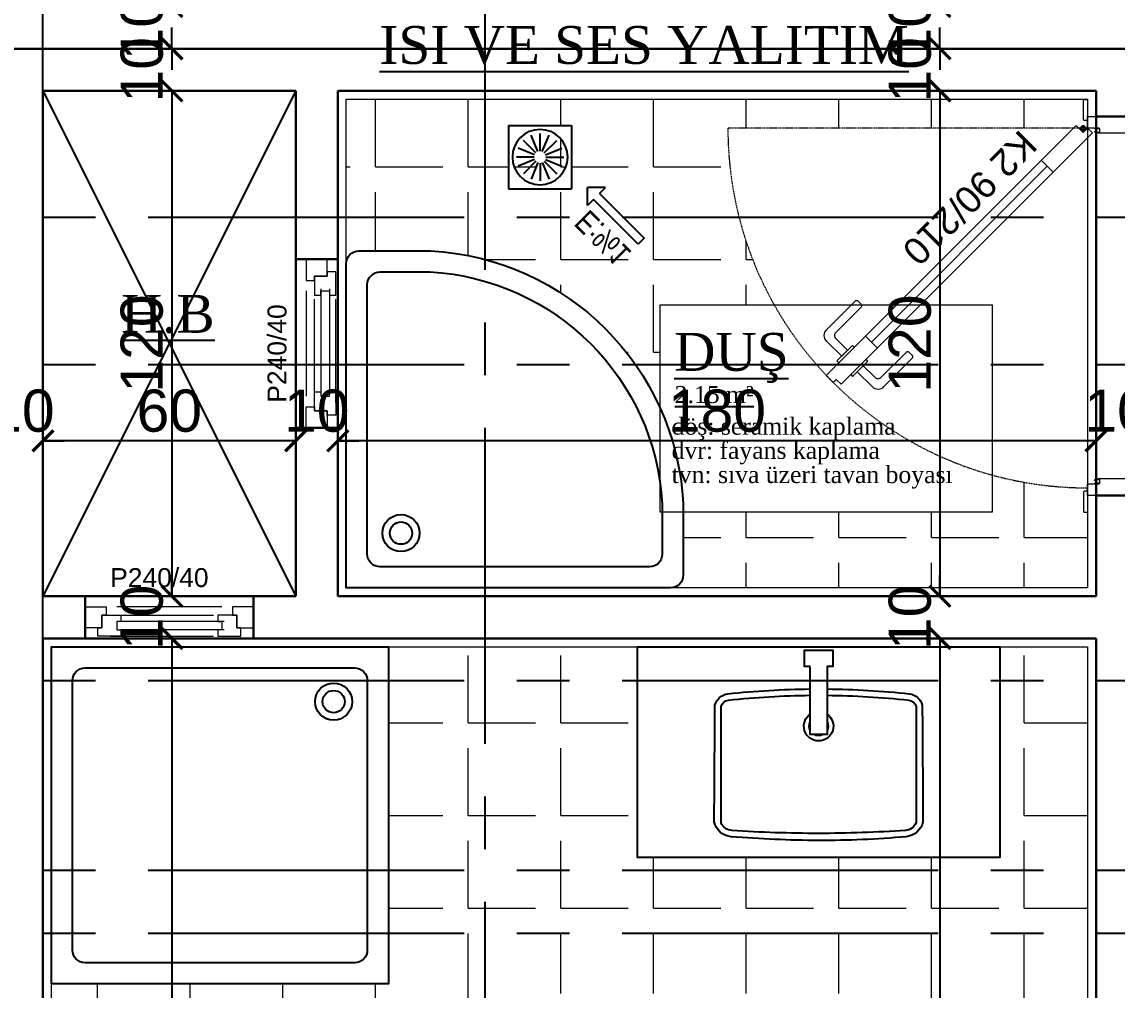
# Model space of a CAD drawing. Header units: millimetres. Extents: x 2778 to 13672, y 1832 to 5175.
# Drawn here: x 12426.2 to 12686.2, y 3431.7 to 3661.6 of the extents above; entities that cross this region are included whole.
import ezdxf

# ---------------------------------------------------------------- set-up
doc = ezdxf.new("R2010")
doc.units = ezdxf.units.MM
for name, pattern in [('CENTER2', [112.5, 75, -12.5, 12.5, -12.5]), ('DASHDOT2', [12.7, 6.35, -3.175, 0, -3.175]), ('DOTX2', [0.5, 0, -0.5])]:
    doc.linetypes.add(name, pattern=pattern)
doc.layers.add('7-DCR-FRN', color=8, linetype='Continuous')
doc.layers.add('Yazi', color=7, linetype='Continuous')
for name, color, linetype, lineweight in [('aks', 251, 'DASHDOT2', 35), ('duvar', 232, 'Continuous', 30), ('ince', 37, 'Continuous', 0), ('iz', 1, 'DOTX2', 20), ('kapı', 3, 'Continuous', 18), ('Kiris', 7, 'Continuous', 30), ('pencere', 4, 'Continuous', 18), ('sıva iç', 21, 'Continuous', 0), ('tefriş', 252, 'Continuous', 5), ('yazı', 11, 'Continuous', 20), ('z - tarama', 251, 'Continuous', 18), ('ölçü dış', 192, 'Continuous', 20), ('ÖLÇÜ İÇ', 7, 'Continuous', 9)]:
    doc.layers.add(name, color=color, linetype=linetype, lineweight=lineweight)
doc.styles.get("Standard").update_dxf_attribs({"font": 'arial.ttf'})
doc.styles.add('swis', font='swissc.ttf', dxfattribs={"height": 10})
doc.styles.add('Times roman', font='times.ttf')
doc.dimstyles.new('zulay iç ölçü', dxfattribs={"dimtxt": 10, "dimasz": 5, "dimexe": 0.18, "dimexo": 0, "dimgap": 2, "dimtad": 3, "dimdec": 0, "dimzin": 0, "dimdsep": 46, "dimtxsty": 'Standard', "dimblk": 'ARCHTICK', "dimcen": 0.09, "dimse1": 1, "dimse2": 1, "dimadec": 0, "dimazin": 0, "dimtfac": 1, "dimtdec": 0, "dimtix": 1, "dimtofl": 0, "dimtmove": 0, "dimatfit": 3, "dimldrblk": 'ARCHTICK', "dimfxl": 1, "dimtolj": 1, "dimtzin": 0, "dimarcsym": 0})
pattern_1 = [(0, (-1051519.92, 409725.164), (0, 22), [16, -6]), (90, (-1051519.92, 409725.164), (-22, 1e-15), [16, -6])]

# ---------------------------------------------------------------- blocks, each defined once
blk = doc.blocks.new('sadsfsfsf')
at = {"layer": 'ince'}
for p, q in [((0.7, 0), (-0.7, 0)), ((0, 0.7), (0, -0.7))]:
    blk.add_line(p, q, dxfattribs=at)
for radius in [0.6, 0.45]:
    blk.add_circle((0, 0), radius, dxfattribs=at)
blk = doc.blocks.new('eddeded')
at = {"layer": 'duvar'}
for p, q in [((-48.21, 54.38), (-38.21, 54.38)), ((-48.21, -35.62), (-38.21, -35.62))]:
    blk.add_line(p, q, dxfattribs=at)
at = {"layer": 'ince'}
blk.add_line((-26.6, -23.78), (15.13, 17.96), dxfattribs=at)
for points in [[(-50.21, 53.38), (-50.96, 53.38, -0.414214), (-51.21, 53.63), (-51.21, 58.13, -0.414214), (-50.96, 58.38), (-50.21, 58.38)], [(-36.21, 53.38), (-35.46, 53.38, 0.414214), (-35.21, 53.63), (-35.21, 58.13, 0.414214), (-35.46, 58.38), (-36.21, 58.38)], [(-50.21, -34.62), (-50.96, -34.62, 0.414214), (-51.21, -34.87), (-51.21, -39.37, 0.414214), (-50.96, -39.62), (-50.21, -39.62)], [(-36.21, -34.62), (-35.46, -34.62, -0.414214), (-35.21, -34.87), (-35.21, -39.37, -0.414214), (-35.46, -39.62), (-36.21, -39.62)]]:
    blk.add_lwpolyline(points, format="xyb", dxfattribs=at)
for points in [[(-39.11, 51.33), (-39.11, 50.38), (-37.81, 50.68), (-37.81, 50.81, -0.112206), (-37.91, 50.76), (-38.72, 50.57, -0.482314), (-39.02, 50.82), (-39.02, 51.24, -0.414214), (-38.77, 51.49), (-37.97, 51.49, -0.170049), (-37.81, 51.43), (-37.81, 51.58), (-38.86, 51.58, 0.414214)], [(17.08, 23.59), (18.49, 25), (14.96, 28.54, 0.414214), (12.13, 28.54), (5.41, 21.82, 0.414214), (5.41, 21.11), (6.12, 20.4, 0.414214), (6.83, 20.4), (12.84, 26.41, -0.414214), (14.25, 26.41)], [(20.76, 19.91), (22.17, 21.32), (25.71, 17.79, -0.414214), (25.71, 14.96), (18.99, 8.24, -0.414214), (18.28, 8.24), (17.58, 8.95, -0.414214), (17.58, 9.66), (23.59, 15.67, 0.414214), (23.59, 17.08)], [(-39.11, -31.62), (-39.11, -32.57, 0.414214), (-38.86, -32.82), (-37.81, -32.82), (-37.81, -32.67, -0.170049), (-37.97, -32.73), (-38.77, -32.73, -0.414214), (-39.02, -32.48), (-39.02, -32.06, -0.482314), (-38.72, -31.81), (-37.91, -32, -0.112206), (-37.81, -32.05), (-37.81, -31.92)]]:
    blk.add_lwpolyline(points, format="xyb", close=True, dxfattribs=at)
for points in [[(20.04, 25.7), (19.62, 26.12), (15.96, 22.47), (16.38, 22.04)], [(22.87, 22.87), (23.29, 22.44), (19.64, 18.79), (19.21, 19.21)]]:
    blk.add_lwpolyline(points, dxfattribs=at)
at = {"layer": 'iz', "ltscale": 0.1}
for p, q in [((-48.21, -35.62), (-48.21, 54.38)), ((-38.21, -35.62), (-38.21, 54.38)), ((-36.21, -32.82), (49.19, -32.82))]:
    blk.add_line(p, q, dxfattribs=at)
blk.add_arc((-36.22, -32.83), 85.41, 0.0042, 89.9958, dxfattribs=at)
at = {"layer": 'kapı'}
for p, q in [((13.72, 19.37), (16.54, 16.54)), ((-28.02, -22.36), (-25.19, -25.19))]:
    blk.add_line(p, q, dxfattribs=at)
for points in [[(-36.21, 54.38), (-36.21, 51.58), (-38.86, 51.58, 0.414214), (-39.11, 51.33), (-39.11, 50.38), (-50.21, 50.38), (-50.21, 54.38)], [(-50.21, -35.62), (-50.21, -31.62), (-39.11, -31.62), (-39.11, -32.57, 0.414214), (-38.86, -32.82), (-36.21, -32.82), (-36.21, -35.62), (-36.21, -35.62)]]:
    blk.add_lwpolyline(points, format="xyb", dxfattribs=at)
blk.add_lwpolyline([(-36.21, -32.82), (-35.15, -31.76), (-33.46, -33.46), (25.87, 25.87), (24.17, 27.57), (23.47, 26.86), (22.33, 27.99), (-37.35, -31.69), (-36.21, -32.82)], dxfattribs=at)
at = {"layer": 'sıva iç'}
for p, q in [((-48.21, 54.38), (-50.21, 54.38)), ((-38.21, 54.38), (-36.21, 54.38)), ((-48.21, -35.62), (-50.21, -35.62)), ((-36.21, -35.62), (-38.21, -35.62))]:
    blk.add_line(p, q, dxfattribs=at)
at = {"layer": 'ölçü dış'}
blk.add_line((-38.21, -35.62), (-48.21, -35.62), dxfattribs=at)
at = {"layer": 'ince', "rotation": 90}
blk.add_blockref('sadsfsfsf', (-35.15, -32.82), dxfattribs=at)
at = {"layer": 'yazı'}
blk.add_text('K2 90/210', height=6.328, rotation=45, dxfattribs=at).set_placement((-20.24, -32.71))
blk = doc.blocks.new('*U39')
at = {"layer": '7-DCR-FRN'}
for points in [[(0, 3), (0, 80), (77, 80, -0.414214), (80, 77), (80, 60, -0.383838), (20, 0), (3, 0, -0.414214)], [(0, 3), (0, 80), (77, 80, -0.414214), (80, 77), (80, 60, -0.383838), (20, 0), (3, 0, -0.414214)], [(5, 8), (5, 72, -0.414214), (8, 75), (72, 75, -0.414214), (75, 72), (75, 60.13, -0.382578), (19.87, 5), (8, 5, -0.414214)]]:
    blk.add_lwpolyline(points, format="xyb", close=True, dxfattribs=at)
for radius in [4.4, 2.65]:
    blk.add_circle((13, 67), radius, dxfattribs=at)
blk = doc.blocks.new('eğim çizgisi')
at = {"layer": 'Yazi'}
for p, q in [((1343.11, 4120.2), (1332.51, 4109.59)), ((1333.92, 4108.18), (1344.53, 4118.78)), ((1344.53, 4118.78), (1343.11, 4120.2)), ((1331.09, 4111.01), (1331.09, 4106.76)), ((1332.51, 4109.59), (1331.09, 4111.01)), ((1333.92, 4108.18), (1335.34, 4106.76)), ((1312.34, 4092.04), (1312.34, 4107.04)), ((1312.34, 4107.04), (1327.34, 4107.04)), ((1327.34, 4092.04), (1327.34, 4107.04)), ((1335.34, 4106.76), (1331.09, 4106.76)), ((1318.85, 4100.54), (1315.87, 4103.52)), ((1319.31, 4100.84), (1317.69, 4104.74)), ((1319.84, 4100.95), (1319.84, 4105.17)), ((1320.38, 4100.84), (1322, 4104.74)), ((1320.84, 4100.54), (1323.82, 4103.52)), ((1318.54, 4100.08), (1314.65, 4101.7)), ((1321.14, 4100.08), (1325.04, 4101.7)), ((1318.44, 4099.54), (1314.22, 4099.54)), ((1318.54, 4099.01), (1314.65, 4097.39)), ((1318.85, 4098.55), (1315.87, 4095.57)), ((1319.31, 4098.24), (1317.69, 4094.35)), ((1319.84, 4098.14), (1319.84, 4093.92)), ((1320.38, 4098.24), (1322, 4094.35)), ((1320.84, 4098.55), (1323.82, 4095.57)), ((1321.14, 4099.01), (1325.04, 4097.39)), ((1321.25, 4099.54), (1325.47, 4099.54)), ((1312.34, 4092.04), (1327.34, 4092.04))]:
    blk.add_line(p, q, dxfattribs=at)
blk.add_circle((1319.84, 4099.54), 6.56, dxfattribs=at)
at = {"layer": 'Yazi', "style": 'swis'}
blk.add_text('E:%%%1', height=5.335, rotation=45, dxfattribs=at).set_placement((1331.42, 4111.73))
blk = doc.blocks.new('HJHJJKJK')
at = {"layer": 'duvar'}
for p, q in [((755300.98, -267417.82), (755300.98, -267427.82)), ((755340.98, -267417.82), (755340.98, -267427.82))]:
    blk.add_line(p, q, dxfattribs=at)
at = {"layer": 'ince'}
for p, q in [((755333.48, -267420.32), (755308.48, -267420.32)), ((755306.98, -267422.32), (755331.48, -267422.32)), ((755306.98, -267427.32), (755331.48, -267427.32))]:
    blk.add_line(p, q, dxfattribs=at)
for points in [[(755333.98, -267423.82), (755309.48, -267423.82)], [(755333.98, -267425.82), (755309.48, -267425.82)]]:
    blk.add_lwpolyline(points, dxfattribs=at)
at = {"layer": 'iz'}
for p, q in [((755300.98, -267417.82), (755340.98, -267417.82)), ((755340.98, -267427.82), (755300.98, -267427.82))]:
    blk.add_line(p, q, dxfattribs=at)
at = {"layer": 'pencere'}
for points in [[(755300.98, -267420.32), (755305.98, -267420.32), (755305.98, -267422.32), (755304.98, -267422.32), (755304.98, -267425.32), (755300.98, -267425.32)], [(755340.98, -267420.32), (755335.98, -267420.32), (755335.98, -267422.32), (755336.98, -267422.32), (755336.98, -267425.32), (755340.98, -267425.32)]]:
    blk.add_lwpolyline(points, dxfattribs=at)
for points in [[(755303.98, -267425.32), (755304.98, -267425.32), (755304.98, -267422.32), (755309.48, -267422.32), (755309.48, -267423.82), (755308.48, -267423.82), (755308.48, -267425.82), (755309.48, -267425.82), (755309.48, -267427.32), (755303.98, -267427.32)], [(755337.98, -267425.32), (755336.98, -267425.32), (755336.98, -267422.32), (755332.48, -267422.32), (755332.48, -267423.82), (755333.48, -267423.82), (755333.48, -267425.82), (755332.48, -267425.82), (755332.48, -267427.32), (755337.98, -267427.32)]]:
    blk.add_lwpolyline(points, close=True, dxfattribs=at)
at = {"layer": 'yazı'}
blk.add_text('P240/40', height=4.491, dxfattribs=at).set_placement((755306.93, -267415.63))
blk = doc.blocks.new('*U317')
at = {"layer": '7-DCR-FRN'}
for points in [[(-32.5, -25), (32.5, -25), (48.5, -25), (48.5, 25), (32.5, 25), (-32.5, 25), (-37.5, 25), (-37.5, -25)], [(7.5, 20.33), (8.86, 20.33), (8.86, 24.19), (7.5, 24.19), (3.5, 24.19), (2.14, 24.19), (2.14, 20.33), (3.5, 20.33), (3.5, 4.19), (7.5, 4.19)]]:
    blk.add_lwpolyline(points, close=True, dxfattribs=at)
for points in [[(3.5, 15, 0.024321), (-16.06, 13.85, 0.320193), (-19.1, 11.15, 0.000772), (-19.28, -16.53, 0.334549), (-15.19, -20.08)], [(3.5, 13.5, 0.024302), (-15.9, 12.36, 0.320193), (-17.63, 10.82, 0.000005), (-17.63, -16.78)], [(-15.17, -18.58, 0.017241), (5.5, -19.29, 0.01717), (26.09, -18.59, 0.280439), (28.63, -16.78, -0.000001), (28.63, 10.82, 0.320193), (26.9, 12.36, 0.024302), (7.5, 13.5)], [(26.28, -20.08, 0.32911), (30.28, -16.53, 0.000772), (30.1, 11.15, 0.320193), (27.06, 13.85, 0.024321), (7.5, 15)], [(3.5, 9.04, 0.734238), (5.5, 2.67, 0.734238), (7.5, 9.04)], [(3.49, 7.18, 0.24035), (3.5, 5.14, 0.24035)], [(7.5, 5.14, 0.24035), (7.51, 7.18)], [(4.42, 4.19, 0.125276), (5.5, 3.92, 0.125276), (6.58, 4.19, 0.125276)], [(-15.28, -20.08, 0.022071), (5.5, -20.99, 0.01725), (26.28, -20.08, -0.004899), (26.19, -20.08)]]:
    blk.add_lwpolyline(points, format="xyb", dxfattribs=at)
blk.add_arc((-14.88, -15.59), 3, 203.4085, 266.0639, dxfattribs=at)
blk = doc.blocks.new('*U34')
at = {"layer": '7-DCR-FRN'}
blk.add_lwpolyline([(80, 0), (0, 0), (0, 80), (80, 80)], close=True, dxfattribs=at)
blk.add_lwpolyline([(80, 0), (0, 0), (0, 80), (80, 80)], close=True, dxfattribs=at)
blk.add_lwpolyline([(72, 5), (8, 5, -0.414214), (5, 8), (5, 72, -0.414214), (8, 75), (72, 75, -0.414214), (75, 72), (75, 8, -0.414214)], format="xyb", close=True, dxfattribs=at)
for radius in [4.4, 2.65]:
    blk.add_circle((13, 67), radius, dxfattribs=at)
blk = doc.blocks.new('_ArchTick')
at = {"color": 0, "linetype": 'ByBlock', "const_width": 0.15}
blk.add_lwpolyline([(-0.5, -0.5), (0.5, 0.5)], dxfattribs=at)
blk = doc.blocks.new('*D3049')
at = {"layer": 'Defpoints', "color": 0, "transparency": 16777216}
for p in [(12462.39, 3655.23), (12461.78, 3645.23), (12462.39, 3645.23)]:
    blk.add_point(p, dxfattribs=at)
at = {"layer": 'ÖLÇÜ İÇ', "color": 0, "lineweight": -2, "transparency": 16777216}
for p, q in [((12461.78, 3655.23), (12461.78, 3660.23)), ((12461.78, 3645.23), (12461.78, 3640.23))]:
    blk.add_line(p, q, dxfattribs=at)
at = {"layer": 'ÖLÇÜ İÇ', "color": 0, "lineweight": -2, "transparency": 16777216, "xscale": 5, "yscale": 5, "zscale": 5}
for p, rotation in [((12461.78, 3655.23), 270), ((12461.78, 3645.23), 90)]:
    blk.add_blockref('_ArchTick', p, dxfattribs=dict(at, rotation=rotation))
at = {"layer": 'ÖLÇÜ İÇ', "color": 0, "transparency": 16777216, "insert": (12454.67, 3650.23), "char_height": 10, "attachment_point": 5, "rotation": 90}
blk.add_mtext('\\A1;10', dxfattribs=at)
blk = doc.blocks.new('*D3050')
at = {"layer": 'Defpoints', "color": 0, "transparency": 16777216}
for p in [(12462.39, 3645.23), (12461.78, 3525.23), (12461.78, 3525.23)]:
    blk.add_point(p, dxfattribs=at)
at = {"layer": 'ÖLÇÜ İÇ', "color": 0, "lineweight": -2, "transparency": 16777216}
blk.add_line((12461.78, 3645.23), (12461.78, 3525.23), dxfattribs=at)
at = {"layer": 'ÖLÇÜ İÇ', "color": 0, "lineweight": -2, "transparency": 16777216, "xscale": 5, "yscale": 5, "zscale": 5}
for p, rotation in [((12461.78, 3645.23), 90), ((12461.78, 3525.23), 270)]:
    blk.add_blockref('_ArchTick', p, dxfattribs=dict(at, rotation=rotation))
at = {"layer": 'ÖLÇÜ İÇ', "color": 0, "transparency": 16777216, "insert": (12454.67, 3585.23), "char_height": 10, "attachment_point": 5, "rotation": 90}
blk.add_mtext('\\A1;120', dxfattribs=at)
blk = doc.blocks.new('*D3051')
at = {"layer": 'Defpoints', "color": 0, "transparency": 16777216}
for p in [(12461.78, 3525.23), (12461.78, 3515.23), (12461.78, 3515.23)]:
    blk.add_point(p, dxfattribs=at)
at = {"layer": 'ÖLÇÜ İÇ', "color": 0, "lineweight": -2, "transparency": 16777216}
for p, q in [((12461.78, 3525.23), (12461.78, 3530.23)), ((12461.78, 3515.23), (12461.78, 3510.23))]:
    blk.add_line(p, q, dxfattribs=at)
at = {"layer": 'ÖLÇÜ İÇ', "color": 0, "lineweight": -2, "transparency": 16777216, "xscale": 5, "yscale": 5, "zscale": 5}
for p, rotation in [((12461.78, 3525.23), 270), ((12461.78, 3515.23), 90)]:
    blk.add_blockref('_ArchTick', p, dxfattribs=dict(at, rotation=rotation))
at = {"layer": 'ÖLÇÜ İÇ', "color": 0, "transparency": 16777216, "insert": (12454.67, 3520.23), "char_height": 10, "attachment_point": 5, "rotation": 90}
blk.add_mtext('\\A1;10', dxfattribs=at)
blk = doc.blocks.new('*D3052')
at = {"layer": 'Defpoints', "color": 0, "transparency": 16777216}
for p in [(12461.78, 3515.23), (12461.78, 3320.23), (12461.78, 3320.23)]:
    blk.add_point(p, dxfattribs=at)
at = {"layer": 'ÖLÇÜ İÇ', "color": 0, "lineweight": -2, "transparency": 16777216}
blk.add_line((12461.78, 3515.23), (12461.78, 3320.23), dxfattribs=at)
at = {"layer": 'ÖLÇÜ İÇ', "color": 0, "lineweight": -2, "transparency": 16777216, "xscale": 5, "yscale": 5, "zscale": 5}
for p, rotation in [((12461.78, 3515.23), 90), ((12461.78, 3320.23), 270)]:
    blk.add_blockref('_ArchTick', p, dxfattribs=dict(at, rotation=rotation))
at = {"layer": 'ÖLÇÜ İÇ', "color": 0, "transparency": 16777216, "insert": (12454.67, 3417.73), "char_height": 10, "attachment_point": 5, "rotation": 90}
blk.add_mtext('\\A1;195', dxfattribs=at)
blk = doc.blocks.new('*D3060')
at = {"layer": 'Defpoints', "color": 0, "transparency": 16777216}
for p in [(12643.67, 3655.23), (12643.67, 3645.23), (12644.12, 3645.23)]:
    blk.add_point(p, dxfattribs=at)
at = {"layer": 'ÖLÇÜ İÇ', "color": 0, "lineweight": -2, "transparency": 16777216}
for p, q in [((12644.12, 3655.23), (12644.12, 3660.23)), ((12644.12, 3645.23), (12644.12, 3640.23))]:
    blk.add_line(p, q, dxfattribs=at)
at = {"layer": 'ÖLÇÜ İÇ', "color": 0, "lineweight": -2, "transparency": 16777216, "xscale": 5, "yscale": 5, "zscale": 5}
for p, rotation in [((12644.12, 3655.23), 270), ((12644.12, 3645.23), 90)]:
    blk.add_blockref('_ArchTick', p, dxfattribs=dict(at, rotation=rotation))
at = {"layer": 'ÖLÇÜ İÇ', "color": 0, "transparency": 16777216, "insert": (12637.01, 3650.23), "char_height": 10, "attachment_point": 5, "rotation": 90}
blk.add_mtext('\\A1;10', dxfattribs=at)
blk = doc.blocks.new('*D3061')
at = {"layer": 'Defpoints', "color": 0, "transparency": 16777216}
for p in [(12643.67, 3645.23), (12644.12, 3525.23), (12644.12, 3525.23)]:
    blk.add_point(p, dxfattribs=at)
at = {"layer": 'ÖLÇÜ İÇ', "color": 0, "lineweight": -2, "transparency": 16777216}
blk.add_line((12644.12, 3645.23), (12644.12, 3525.23), dxfattribs=at)
at = {"layer": 'ÖLÇÜ İÇ', "color": 0, "lineweight": -2, "transparency": 16777216, "xscale": 5, "yscale": 5, "zscale": 5}
for p, rotation in [((12644.12, 3645.23), 90), ((12644.12, 3525.23), 270)]:
    blk.add_blockref('_ArchTick', p, dxfattribs=dict(at, rotation=rotation))
at = {"layer": 'ÖLÇÜ İÇ', "color": 0, "transparency": 16777216, "insert": (12637.01, 3585.23), "char_height": 10, "attachment_point": 5, "rotation": 90}
blk.add_mtext('\\A1;120', dxfattribs=at)
blk = doc.blocks.new('*D3062')
at = {"layer": 'Defpoints', "color": 0, "transparency": 16777216}
for p in [(12644.12, 3525.23), (12644.12, 3515.23), (12644.12, 3515.23)]:
    blk.add_point(p, dxfattribs=at)
at = {"layer": 'ÖLÇÜ İÇ', "color": 0, "lineweight": -2, "transparency": 16777216}
for p, q in [((12644.12, 3525.23), (12644.12, 3530.23)), ((12644.12, 3515.23), (12644.12, 3510.23))]:
    blk.add_line(p, q, dxfattribs=at)
at = {"layer": 'ÖLÇÜ İÇ', "color": 0, "lineweight": -2, "transparency": 16777216, "xscale": 5, "yscale": 5, "zscale": 5}
for p, rotation in [((12644.12, 3525.23), 270), ((12644.12, 3515.23), 90)]:
    blk.add_blockref('_ArchTick', p, dxfattribs=dict(at, rotation=rotation))
at = {"layer": 'ÖLÇÜ İÇ', "color": 0, "transparency": 16777216, "insert": (12637.01, 3520.23), "char_height": 10, "attachment_point": 5, "rotation": 90}
blk.add_mtext('\\A1;10', dxfattribs=at)
blk = doc.blocks.new('*D3063')
at = {"layer": 'Defpoints', "color": 0, "transparency": 16777216}
for p in [(12644.12, 3515.23), (12644.12, 3305.23), (12644.12, 3305.23)]:
    blk.add_point(p, dxfattribs=at)
at = {"layer": 'ÖLÇÜ İÇ', "color": 0, "lineweight": -2, "transparency": 16777216}
blk.add_line((12644.12, 3515.23), (12644.12, 3305.23), dxfattribs=at)
at = {"layer": 'ÖLÇÜ İÇ', "color": 0, "lineweight": -2, "transparency": 16777216, "xscale": 5, "yscale": 5, "zscale": 5}
for p, rotation in [((12644.12, 3515.23), 90), ((12644.12, 3305.23), 270)]:
    blk.add_blockref('_ArchTick', p, dxfattribs=dict(at, rotation=rotation))
at = {"layer": 'ÖLÇÜ İÇ', "color": 0, "transparency": 16777216, "insert": (12637.01, 3410.23), "char_height": 10, "attachment_point": 5, "rotation": 90}
blk.add_mtext('\\A1;210', dxfattribs=at)
blk = doc.blocks.new('*D3098')
at = {"layer": 'Defpoints', "color": 0, "transparency": 16777216}
for p in [(12681.17, 3562.14), (12681.17, 3562.14), (12691.17, 3562.14)]:
    blk.add_point(p, dxfattribs=at)
at = {"layer": 'ÖLÇÜ İÇ', "color": 0, "lineweight": -2, "transparency": 16777216}
for p, q in [((12681.17, 3562.14), (12676.17, 3562.14)), ((12691.17, 3562.14), (12696.17, 3562.14))]:
    blk.add_line(p, q, dxfattribs=at)
at = {"layer": 'ÖLÇÜ İÇ', "color": 0, "lineweight": -2, "transparency": 16777216, "xscale": 5, "yscale": 5, "zscale": 5}
blk.add_blockref('_ArchTick', (12681.17, 3562.14), dxfattribs=at)
at = {"layer": 'ÖLÇÜ İÇ', "color": 0, "lineweight": -2, "transparency": 16777216, "xscale": 5, "yscale": 5, "zscale": 5, "rotation": 180}
blk.add_blockref('_ArchTick', (12691.17, 3562.14), dxfattribs=at)
at = {"layer": 'ÖLÇÜ İÇ', "color": 0, "transparency": 16777216, "insert": (12686.17, 3569.24), "char_height": 10, "attachment_point": 5}
blk.add_mtext('\\A1;10', dxfattribs=at)
blk = doc.blocks.new('*D3099')
at = {"layer": 'Defpoints', "color": 0, "transparency": 16777216}
for p in [(12501.17, 3562.14), (12501.17, 3562.14), (12681.17, 3562.14)]:
    blk.add_point(p, dxfattribs=at)
at = {"layer": 'ÖLÇÜ İÇ', "color": 0, "lineweight": -2, "transparency": 16777216}
blk.add_line((12681.17, 3562.14), (12501.17, 3562.14), dxfattribs=at)
at = {"layer": 'ÖLÇÜ İÇ', "color": 0, "lineweight": -2, "transparency": 16777216, "xscale": 5, "yscale": 5, "zscale": 5, "rotation": 180}
blk.add_blockref('_ArchTick', (12501.17, 3562.14), dxfattribs=at)
at = {"layer": 'ÖLÇÜ İÇ', "color": 0, "lineweight": -2, "transparency": 16777216, "xscale": 5, "yscale": 5, "zscale": 5}
blk.add_blockref('_ArchTick', (12681.17, 3562.14), dxfattribs=at)
at = {"layer": 'ÖLÇÜ İÇ', "color": 0, "transparency": 16777216, "insert": (12591.17, 3569.24), "char_height": 10, "attachment_point": 5}
blk.add_mtext('\\A1;180', dxfattribs=at)
blk = doc.blocks.new('*D3100')
at = {"layer": 'Defpoints', "color": 0, "transparency": 16777216}
for p in [(12491.17, 3562.14), (12491.17, 3562.14), (12501.17, 3562.14)]:
    blk.add_point(p, dxfattribs=at)
at = {"layer": 'ÖLÇÜ İÇ', "color": 0, "lineweight": -2, "transparency": 16777216}
for p, q in [((12491.17, 3562.14), (12486.17, 3562.14)), ((12501.17, 3562.14), (12506.17, 3562.14))]:
    blk.add_line(p, q, dxfattribs=at)
at = {"layer": 'ÖLÇÜ İÇ', "color": 0, "lineweight": -2, "transparency": 16777216, "xscale": 5, "yscale": 5, "zscale": 5}
blk.add_blockref('_ArchTick', (12491.17, 3562.14), dxfattribs=at)
at = {"layer": 'ÖLÇÜ İÇ', "color": 0, "lineweight": -2, "transparency": 16777216, "xscale": 5, "yscale": 5, "zscale": 5, "rotation": 180}
blk.add_blockref('_ArchTick', (12501.17, 3562.14), dxfattribs=at)
at = {"layer": 'ÖLÇÜ İÇ', "color": 0, "transparency": 16777216, "insert": (12496.17, 3569.24), "char_height": 10, "attachment_point": 5}
blk.add_mtext('\\A1;10', dxfattribs=at)
blk = doc.blocks.new('*D3101')
at = {"layer": 'Defpoints', "color": 0, "transparency": 16777216}
for p in [(12431.17, 3562.14), (12431.17, 3562.14), (12491.17, 3562.14)]:
    blk.add_point(p, dxfattribs=at)
at = {"layer": 'ÖLÇÜ İÇ', "color": 0, "lineweight": -2, "transparency": 16777216}
blk.add_line((12491.17, 3562.14), (12431.17, 3562.14), dxfattribs=at)
at = {"layer": 'ÖLÇÜ İÇ', "color": 0, "lineweight": -2, "transparency": 16777216, "xscale": 5, "yscale": 5, "zscale": 5, "rotation": 180}
blk.add_blockref('_ArchTick', (12431.17, 3562.14), dxfattribs=at)
at = {"layer": 'ÖLÇÜ İÇ', "color": 0, "lineweight": -2, "transparency": 16777216, "xscale": 5, "yscale": 5, "zscale": 5}
blk.add_blockref('_ArchTick', (12491.17, 3562.14), dxfattribs=at)
at = {"layer": 'ÖLÇÜ İÇ', "color": 0, "transparency": 16777216, "insert": (12461.17, 3569.24), "char_height": 10, "attachment_point": 5}
blk.add_mtext('\\A1;60', dxfattribs=at)
blk = doc.blocks.new('*D3102')
at = {"layer": 'Defpoints', "color": 0, "transparency": 16777216}
for p in [(12421.17, 3562.14), (12421.17, 3562.14), (12431.17, 3562.14)]:
    blk.add_point(p, dxfattribs=at)
at = {"layer": 'ÖLÇÜ İÇ', "color": 0, "lineweight": -2, "transparency": 16777216}
for p, q in [((12421.17, 3562.14), (12416.17, 3562.14)), ((12431.17, 3562.14), (12436.17, 3562.14))]:
    blk.add_line(p, q, dxfattribs=at)
at = {"layer": 'ÖLÇÜ İÇ', "color": 0, "lineweight": -2, "transparency": 16777216, "xscale": 5, "yscale": 5, "zscale": 5}
blk.add_blockref('_ArchTick', (12421.17, 3562.14), dxfattribs=at)
at = {"layer": 'ÖLÇÜ İÇ', "color": 0, "lineweight": -2, "transparency": 16777216, "xscale": 5, "yscale": 5, "zscale": 5, "rotation": 180}
blk.add_blockref('_ArchTick', (12431.17, 3562.14), dxfattribs=at)
at = {"layer": 'ÖLÇÜ İÇ', "color": 0, "transparency": 16777216, "insert": (12426.17, 3569.24), "char_height": 10, "attachment_point": 5}
blk.add_mtext('\\A1;10', dxfattribs=at)
blk = doc.blocks.new('*D3307')
at = {"layer": 'Defpoints', "color": 0, "transparency": 16777216}
for p in [(12461.78, 3665.23), (12462.39, 3665.23), (12462.39, 3655.23)]:
    blk.add_point(p, dxfattribs=at)
at = {"layer": 'ÖLÇÜ İÇ', "color": 0, "lineweight": -2, "transparency": 16777216}
for p, q in [((12461.78, 3665.23), (12461.78, 3670.23)), ((12461.78, 3655.23), (12461.78, 3650.23))]:
    blk.add_line(p, q, dxfattribs=at)
at = {"layer": 'ÖLÇÜ İÇ', "color": 0, "lineweight": -2, "transparency": 16777216, "xscale": 5, "yscale": 5, "zscale": 5}
for p, rotation in [((12461.78, 3665.23), 270), ((12461.78, 3655.23), 90)]:
    blk.add_blockref('_ArchTick', p, dxfattribs=dict(at, rotation=rotation))
at = {"layer": 'ÖLÇÜ İÇ', "color": 0, "transparency": 16777216, "insert": (12454.67, 3660.23), "char_height": 10, "attachment_point": 5, "rotation": 90}
blk.add_mtext('\\A1;10', dxfattribs=at)
blk = doc.blocks.new('*D3318')
at = {"layer": 'Defpoints', "color": 0, "transparency": 16777216}
for p in [(12643.67, 3665.23), (12644.12, 3665.23), (12643.67, 3655.23)]:
    blk.add_point(p, dxfattribs=at)
at = {"layer": 'ÖLÇÜ İÇ', "color": 0, "lineweight": -2, "transparency": 16777216}
for p, q in [((12644.12, 3665.23), (12644.12, 3670.23)), ((12644.12, 3655.23), (12644.12, 3650.23))]:
    blk.add_line(p, q, dxfattribs=at)
at = {"layer": 'ÖLÇÜ İÇ', "color": 0, "lineweight": -2, "transparency": 16777216, "xscale": 5, "yscale": 5, "zscale": 5}
for p, rotation in [((12644.12, 3665.23), 270), ((12644.12, 3655.23), 90)]:
    blk.add_blockref('_ArchTick', p, dxfattribs=dict(at, rotation=rotation))
at = {"layer": 'ÖLÇÜ İÇ', "color": 0, "transparency": 16777216, "insert": (12637.01, 3660.23), "char_height": 10, "attachment_point": 5, "rotation": 90}
blk.add_mtext('\\A1;10', dxfattribs=at)

msp = doc.modelspace()

# ---------------------------------------------------------------- hatches: boundary and pattern name
at = {"layer": 'z - tarama', "true_color": 0xffffff}
h = msp.add_hatch(dxfattribs=at)
h.set_pattern_fill('ANGLE', scale=80, style=0)
h.set_pattern_definition(pattern_1)
h.paths.add_polyline_path([(12861.17, 3205.23), (12969.17, 3205.23), (12969.17, 3196.6), (12968.17, 3196.6), (12968.17, 3191.6), (12969.17, 3191.6), (12969.17, 3077.23), (12946.83, 3077.23), (12946.83, 3078.23), (12941.83, 3078.23), (12941.83, 3077.23), (12938.83, 3077.23), (12861.17, 3077.23)])
h.paths.add_polyline_path([(12861.17, 3250.23), (12969.17, 3250.23), (12969.17, 3205.23), (12861.17, 3205.23)])
h.paths.add_polyline_path([(12861.17, 3293.23), (12864.23, 3293.23), (12864.23, 3292.23), (12869.23, 3292.23), (12869.23, 3293.23), (12872.23, 3293.23), (12957.23, 3293.23), (12957.23, 3292.23), (12962.23, 3292.23), (12962.23, 3293.23), (12969.17, 3293.23), (12969.17, 3289.6), (12968.17, 3289.6), (12968.17, 3284.6), (12969.17, 3284.6), (12969.17, 3281.6), (12969.17, 3250.23), (12861.17, 3250.23)])
h.paths.add_polyline_path([(12536.17, 3293.23), (12573.75, 3293.23), (12573.75, 3292.23), (12578.75, 3292.23), (12578.75, 3293.23), (12581.75, 3293.23), (12666.75, 3293.23), (12666.75, 3292.23), (12671.75, 3292.23), (12671.75, 3293.23), (12861.17, 3293.23), (12861.17, 3250.23), (12536.17, 3250.23)])
h.paths.add_polyline_path([(12536.17, 3250.23), (12861.17, 3250.23), (12861.17, 3205.23), (12536.17, 3205.23)])
h.paths.add_polyline_path([(12536.17, 3205.23), (12861.17, 3205.23), (12861.17, 3075.23), (12846.17, 3075.23), (12846.17, 3165.23), (12536.17, 3165.23)])
h.paths.add_polyline_path([(12849.08, 3078.23), (12853.83, 3078.23), (12853.83, 3077.98, 0.414214), (12853.58, 3078.23), (12848.83, 3078.23), (12848.83, 3077.98, -0.414214)], flags=16)
h.paths.add_polyline_path([(12431.17, 3205.23), (12536.17, 3205.23), (12536.17, 3167.23), (12499.28, 3167.23), (12499.28, 3168.23), (12494.28, 3168.23), (12494.28, 3167.23), (12491.28, 3167.23), (12431.17, 3167.23)])
h.paths.add_polyline_path([(12431.17, 3250.23), (12536.17, 3250.23), (12536.17, 3205.23), (12431.17, 3205.23)])
h.paths.add_polyline_path([(12431.17, 3293.23), (12536.17, 3293.23), (12536.17, 3250.23), (12431.17, 3250.23)])
h.paths.add_polyline_path([(12386.17, 3293.23), (12431.17, 3293.23), (12431.17, 3250.23), (12386.17, 3250.23)])
h.paths.add_polyline_path([(12386.17, 3250.23), (12431.17, 3250.23), (12431.17, 3205.23), (12386.17, 3205.23)])
h.paths.add_polyline_path([(12386.17, 3205.23), (12431.17, 3205.23), (12431.17, 3167.23), (12406.28, 3167.23), (12406.28, 3168.23), (12401.28, 3168.23), (12401.28, 3167.23), (12386.17, 3167.23)])
h.paths.add_polyline_path([(11948.17, 3205.23), (12386.17, 3205.23), (12386.17, 3167.23), (12360.63, 3167.23), (12360.63, 3168.23), (12355.63, 3168.23), (12355.63, 3167.23), (12352.63, 3167.23), (12267.63, 3167.23), (12267.63, 3168.23), (12262.63, 3168.23), (12262.63, 3167.23), (11948.17, 3167.23)])
h.paths.add_polyline_path([(12097.03, 3250.23), (12386.17, 3250.23), (12386.17, 3205.23), (11948.17, 3205.23), (11948.17, 3248.23), (11953.17, 3248.23), (11953.17, 3250.23), (11987.27, 3250.23), (11987.27, 3210.98), (12097.03, 3210.98)])
h.paths.add_polyline_path([(12097.03, 3276.65), (11987.27, 3276.65), (11987.27, 3250.23), (11953.17, 3250.23), (11953.17, 3295.23), (12099.17, 3295.23), (12099.17, 3293.23), (12139.17, 3293.23), (12167.19, 3293.23), (12167.19, 3292.23), (12172.19, 3292.23), (12172.19, 3293.23), (12175.19, 3293.23), (12260.19, 3293.23), (12260.19, 3292.23), (12265.19, 3292.23), (12265.19, 3293.23), (12282.1, 3293.23), (12282.1, 3292.23), (12287.1, 3292.23), (12287.1, 3293.23), (12290.1, 3293.23), (12375.1, 3293.23), (12375.1, 3292.23), (12380.1, 3292.23), (12380.1, 3293.23), (12386.17, 3293.23), (12386.17, 3250.23), (12097.03, 3250.23)])
h.paths.add_polyline_path([(11953.17, 3355.23), (12099.17, 3355.23), (12099.17, 3295.23), (11953.17, 3295.23)])
h.paths.add_polyline_path([(11953.17, 3445.23), (12099.17, 3445.23), (12099.17, 3355.23), (11953.17, 3355.23)])
h.paths.add_polyline_path([(11953.17, 3460.23), (12099.17, 3460.23), (12099.17, 3445.23), (11953.17, 3445.23)])
h.paths.add_polyline_path([(11953.17, 3505.23), (12099.17, 3505.23), (12099.17, 3460.23), (11953.17, 3460.23)])
h.paths.add_polyline_path([(11948.17, 3643.23), (12099.17, 3643.23), (12099.17, 3505.23), (11953.17, 3505.23), (11953.17, 3507.23), (11948.17, 3507.23)])
at = {"layer": 'z - tarama'}
h = msp.add_hatch(dxfattribs=at)
h.set_pattern_fill('ANGLE', color=252, scale=80, style=0)
h.set_pattern_definition(pattern_1)
h.paths.add_polyline_path([(12583.17, 3545.2), (12656.51, 3545.2), (12656.51, 3554.04, 0.067231), (12679.17, 3550.97), (12679.17, 3550.17), (12678.17, 3550.17), (12678.17, 3545.17), (12679.17, 3545.17), (12679.17, 3527.23), (12580.17, 3527.23, 0.414214), (12583.17, 3530.23)])
h.paths.add_polyline_path([(12536.17, 3615.23), (12566.06, 3615.23), (12572.46, 3608.84), (12573.87, 3610.25), (12568.89, 3615.23), (12596.43, 3615.23, 0.065852), (12604.77, 3594.45), (12577.73, 3594.45), (12577.73, 3580.23), (12571.82, 3580.23, 0.176945), (12536.17, 3605.18)])
h.paths.add_polyline_path([(12536.17, 3643.23), (12678.42, 3643.17, 0.414214), (12678.17, 3642.92), (12678.17, 3638.17), (12679.17, 3638.17), (12679.17, 3636.37), (12678.71, 3636.37, 1), (12677.51, 3636.37), (12677.05, 3636.37), (12676.41, 3637.01), (12675.78, 3636.37), (12593.77, 3636.37, 0.062613), (12596.43, 3615.23), (12568.89, 3615.23), (12563.27, 3620.86), (12564.68, 3622.27), (12560.44, 3622.27), (12560.44, 3618.03), (12561.85, 3619.45), (12566.06, 3615.23), (12536.17, 3615.23)])
h.paths.add_polyline_path([(12556.69, 3636.99), (12541.69, 3636.99), (12541.69, 3621.99), (12556.69, 3621.99)], flags=16)
h.paths.add_polyline_path([(12555.75, 3629.49, 1), (12542.62, 3629.49, 1)], flags=0)
h.paths.add_polyline_path([(12503.17, 3643.23), (12536.17, 3643.23), (12536.17, 3615.23), (12503.17, 3615.23)])
h.paths.add_polyline_path([(12503.17, 3615.23), (12536.17, 3615.23), (12536.17, 3605.18, 0.052029), (12523.17, 3607.23), (12506.17, 3607.23, 0.414214), (12503.17, 3604.23)])
h.paths.add_polyline_path([(12560.83, 3619.31), (12572.48, 3607.66), (12566.68, 3601.86), (12555.03, 3613.51)], flags=9)
h = msp.add_hatch(dxfattribs=at)
h.set_pattern_fill('ANGLE', color=252, scale=80, style=0)
h.set_pattern_definition(pattern_1)
h.paths.add_polyline_path([(12664.95, 3392.63, 0.123941), (12624.51, 3382.45), (12624.51, 3430.91), (12545.73, 3430.91), (12545.73, 3381.66), (12623.06, 3381.66, 0.061239), (12606.28, 3369.29), (12606.26, 3369.32), (12604.56, 3367.62, 0.047156), (12594.31, 3355.23), (12536.17, 3355.23), (12536.17, 3445.23), (12679.17, 3445.23), (12679.17, 3355.23), (12664.95, 3355.23)])
h.paths.add_polyline_path([(12620.34, 3355.23), (12679.17, 3355.23), (12679.17, 3307.23), (12671.75, 3307.23), (12671.75, 3308.23), (12666.75, 3308.23), (12666.75, 3307.23), (12664.95, 3307.23), (12663.88, 3308.3), (12665.58, 3309.99)])
h.paths.add_polyline_path([(12664.95, 3307.85), (12664.95, 3307.7, -0.414214), (12664.35, 3308.3), (12664.5, 3308.3, 0.414214)], flags=16)
h.paths.add_polyline_path([(12536.17, 3355.23), (12594.31, 3355.23, 0.150327), (12579.55, 3307.23), (12578.75, 3307.23), (12578.75, 3308.23), (12573.75, 3308.23), (12573.75, 3307.23), (12538.17, 3307.23), (12538.17, 3322.23), (12536.17, 3322.23)])
h.paths.add_polyline_path([(12433.17, 3355.23), (12536.17, 3355.23), (12536.17, 3322.23), (12433.17, 3322.23)])
h.paths.add_polyline_path([(12487.21, 3353.29), (12485.8, 3354.71), (12475.19, 3344.1), (12473.78, 3345.51), (12473.78, 3341.27), (12478.02, 3341.27), (12476.6, 3342.68)], flags=16)
h.paths.add_polyline_path([(12470.03, 3341.55), (12455.03, 3341.55), (12455.03, 3326.55), (12470.03, 3326.55)], flags=16)
h.paths.add_polyline_path([(12455.96, 3334.05, 1), (12469.09, 3334.05, 1)], flags=0)
h.paths.add_polyline_path([(12489.67, 3384.29, 0.414214), (12479.67, 3394.29), (12444.67, 3394.29), (12433.17, 3394.29), (12433.17, 3433.23), (12513.17, 3433.23), (12513.17, 3445.23), (12536.17, 3445.23), (12536.17, 3355.23), (12433.17, 3355.23), (12433.17, 3358.29), (12444.67, 3358.29), (12479.67, 3358.29, 0.414214), (12489.67, 3368.29)])
h.paths.add_polyline_path([(12513.17, 3460.23), (12536.17, 3460.23), (12536.17, 3445.23), (12513.17, 3445.23)])
h.paths.add_polyline_path([(12513.17, 3505.23), (12536.17, 3505.23), (12536.17, 3460.23), (12513.17, 3460.23)])
h.paths.add_polyline_path([(12536.17, 3505.23), (12572.31, 3505.23), (12572.31, 3463.23), (12588.31, 3463.23), (12653.31, 3463.23), (12658.31, 3463.23), (12658.31, 3505.23), (12679.17, 3505.23), (12679.17, 3460.23), (12536.17, 3460.23)])
h.paths.add_polyline_path([(12536.17, 3513.23), (12572.31, 3513.23), (12572.31, 3505.23), (12536.17, 3505.23)])
h.paths.add_polyline_path([(12513.17, 3513.23), (12536.17, 3513.23), (12536.17, 3505.23), (12513.17, 3505.23)])
h.paths.add_polyline_path([(12658.31, 3513.23), (12679.17, 3513.23), (12679.17, 3505.23), (12658.31, 3505.23)])
h.paths.add_polyline_path([(12536.17, 3460.23), (12679.17, 3460.23), (12679.17, 3445.23), (12536.17, 3445.23)])
h.paths.add_polyline_path([(12664.84, 3325.45), (12631.28, 3359.01), (12624.57, 3352.29), (12658.13, 3318.73)], flags=9)
h.paths.add_polyline_path([(12468.37, 3350.04), (12480.02, 3361.69), (12485.82, 3355.88), (12474.17, 3344.24)], flags=9)

# ---------------------------------------------------------------- linework, layer by layer
at = {"layer": 'aks', "color": 251, "linetype": 'CENTER2', "lineweight": -3}
for points in [[(12431.17, 2140.23), (12431.17, 5100.23)], [(12536.17, 2140.23), (12536.17, 5100.23)], [(8406.17, 3615.23), (13636.17, 3615.23)], [(8406.17, 3580.23), (13636.17, 3580.23)], [(8406.17, 3505.23), (13636.17, 3505.23)], [(8406.17, 3460.23), (13636.17, 3460.23)], [(8406.17, 3445.23), (13636.17, 3445.23)]]:
    msp.add_lwpolyline(points, dxfattribs=at)
at = {"layer": 'duvar', "lineweight": 30}
for p, q in [((12491.17, 3645.23), (12431.17, 3645.23)), ((12431.17, 3645.23), (12431.17, 3525.23)), ((12491.17, 3645.23), (12491.17, 3525.23)), ((12501.17, 3525.23), (12501.17, 3645.23)), ((12681.17, 3645.23), (12501.17, 3645.23)), ((12501.17, 3645.23), (12501.17, 3525.23)), ((12681.17, 3645.23), (12681.17, 3525.23)), ((12431.17, 3615.23), (12431.17, 3525.23)), ((12491.17, 3525.23), (12431.17, 3525.23)), ((12681.17, 3525.23), (12501.17, 3525.23)), ((12431.17, 3515.23), (12431.17, 3320.23)), ((12681.17, 3515.23), (12431.17, 3515.23)), ((12681.17, 3515.23), (12681.17, 3305.23))]:
    msp.add_line(p, q, dxfattribs=at)
at = {"layer": 'Kiris'}
msp.add_lwpolyline([(13361.17, 3655.23), (12271.17, 3655.23)], dxfattribs=at)
msp.add_lwpolyline([(13361.17, 3655.23), (12271.17, 3655.23)], dxfattribs=at)
at = {"layer": 'sıva iç'}
for points in [[(12679.17, 3527.23), (12503.17, 3527.23), (12503.17, 3643.23), (12679.17, 3643.23)], [(12679.17, 3307.23), (12538.17, 3307.23), (12538.17, 3322.23), (12433.17, 3322.23), (12433.17, 3513.23), (12679.17, 3513.23)]]:
    msp.add_lwpolyline(points, close=True, dxfattribs=at)
at = {"layer": 'Yazi', "color": 2}
for p, q in [((12491.17, 3645.23), (12431.17, 3525.23)), ((12431.17, 3645.23), (12491.17, 3525.23))]:
    msp.add_line(p, q, dxfattribs=at)
at = {"layer": 'yazı'}
msp.add_lwpolyline([(12577.73, 3594.45), (12656.51, 3594.45), (12656.51, 3545.2), (12577.73, 3545.2)], close=True, dxfattribs=at)

# ---------------------------------------------------------------- block references
at = {"xscale": -1}
msp.add_blockref('*U317', (12620.81, 3488.23), dxfattribs=at)
at = {"layer": '7-DCR-FRN'}
for name, p, rotation in [('*U39', (12583.17, 3527.23), 90), ('*U34', (12433.17, 3513.23), 270)]:
    msp.add_blockref(name, p, dxfattribs=dict(at, rotation=rotation))
at = {"layer": 'duvar', "lineweight": 30, "rotation": 180}
msp.add_blockref('eddeded', (12642.96, 3603.55), dxfattribs=at)
at = {"layer": 'sıva iç', "rotation": 90}
msp.add_blockref('HJHJJKJK', (-254926.66, -751735.74), dxfattribs=at)
at = {"layer": 'sıva iç'}
msp.add_blockref('HJHJJKJK', (-742859.81, 270943.06), dxfattribs=at)
at = {"layer": 'tefriş', "xscale": -1, "rotation": 180}
msp.add_blockref('eğim çizgisi', (11229.34, 7729.04), dxfattribs=at)

# ---------------------------------------------------------------- texts
at = {"layer": 'Yazi', "color": 2, "style": 'Times roman'}
for s, height, p in [('%%UISI VE SES YALITIM', 8.9957, (12511.03, 3651.63)), ('%%UH.B', 8.996, (12449.66, 3587.8))]:
    msp.add_text(s, height=height, dxfattribs=at).set_placement(p)
at = {"layer": 'Yazi', "style": 'Times roman'}
for s, height, p in [('%%UDUŞ', 8.996, (12581, 3578.77)), ('%%U2.15 m²', 4.037, (12581.14, 3571.12))]:
    msp.add_text(s, height=height, dxfattribs=at).set_placement(p)
at = {"layer": 'yazı', "style": 'Times roman'}
for s, p in [('döş: seramik kaplama', (12580.42, 3563.6)), ('dvr: fayans kaplama', (12580.42, 3557.86)), ('tvn: sıva üzeri tavan boyası', (12580.42, 3552.12))]:
    msp.add_text(s, height=4.0366, dxfattribs=at).set_placement(p)

# ---------------------------------------------------------------- dimensions: what is measured, and where the dimension line sits
at = {"layer": 'ÖLÇÜ İÇ'}
for base, p1, p2, angle, picture, middle in [((12461.78, 3665.23), (12462.39, 3655.23), (12462.39, 3665.23), 270, '*D3307', (12454.67, 3660.23)), ((12644.12, 3665.23), (12643.67, 3655.23), (12643.67, 3665.23), 270, '*D3318', (12637.01, 3660.23)), ((12461.78, 3645.23), (12462.39, 3655.23), (12462.39, 3645.23), 90, '*D3049', (12454.67, 3650.23)), ((12644.12, 3645.23), (12643.67, 3655.23), (12643.67, 3645.23), 90, '*D3060', (12637.01, 3650.23))]:
    dim = msp.add_linear_dim(base=base, p1=p1, p2=p2, angle=angle, dimstyle='zulay iç ölçü', dxfattribs=at)
    dim.commit()
    dim.dimension.update_dxf_attribs({"geometry": picture, "text_midpoint": middle})
for base, p1, p2, angle, picture, middle in [((12461.78, 3525.23), (12462.39, 3645.23), (12461.78, 3525.23), 90, '*D3050', (12454.67, 3585.23)), ((12644.12, 3525.23), (12643.67, 3645.23), (12644.12, 3525.23), 90, '*D3061', (12637.01, 3585.23)), ((12421.17, 3562.14), (12431.17, 3562.14), (12421.17, 3562.14), 180, '*D3102', (12426.17, 3569.24)), ((12431.17, 3562.14), (12491.17, 3562.14), (12431.17, 3562.14), 180, '*D3101', (12461.17, 3569.24)), ((12491.17, 3562.14), (12501.17, 3562.14), (12491.17, 3562.14), 180, '*D3100', (12496.17, 3569.24)), ((12501.17, 3562.14), (12681.17, 3562.14), (12501.17, 3562.14), 180, '*D3099', (12591.17, 3569.24)), ((12681.17, 3562.14), (12691.17, 3562.14), (12681.17, 3562.14), 180, '*D3098', (12686.17, 3569.24)), ((12461.78, 3515.23), (12461.78, 3525.23), (12461.78, 3515.23), 90, '*D3051', (12454.67, 3520.23)), ((12644.12, 3515.23), (12644.12, 3525.23), (12644.12, 3515.23), 90, '*D3062', (12637.01, 3520.23)), ((12461.78, 3320.23), (12461.78, 3515.23), (12461.78, 3320.23), 90, '*D3052', (12454.67, 3417.73)), ((12644.12, 3305.23), (12644.12, 3515.23), (12644.12, 3305.23), 90, '*D3063', (12637.01, 3410.23))]:
    dim = msp.add_linear_dim(base=base, p1=p1, p2=p2, angle=angle, dimstyle='zulay iç ölçü', override={"dimtmove": 1}, dxfattribs=at)
    dim.commit()
    dim.dimension.update_dxf_attribs({"geometry": picture, "text_midpoint": middle})

doc.saveas('drawing.dxf')
